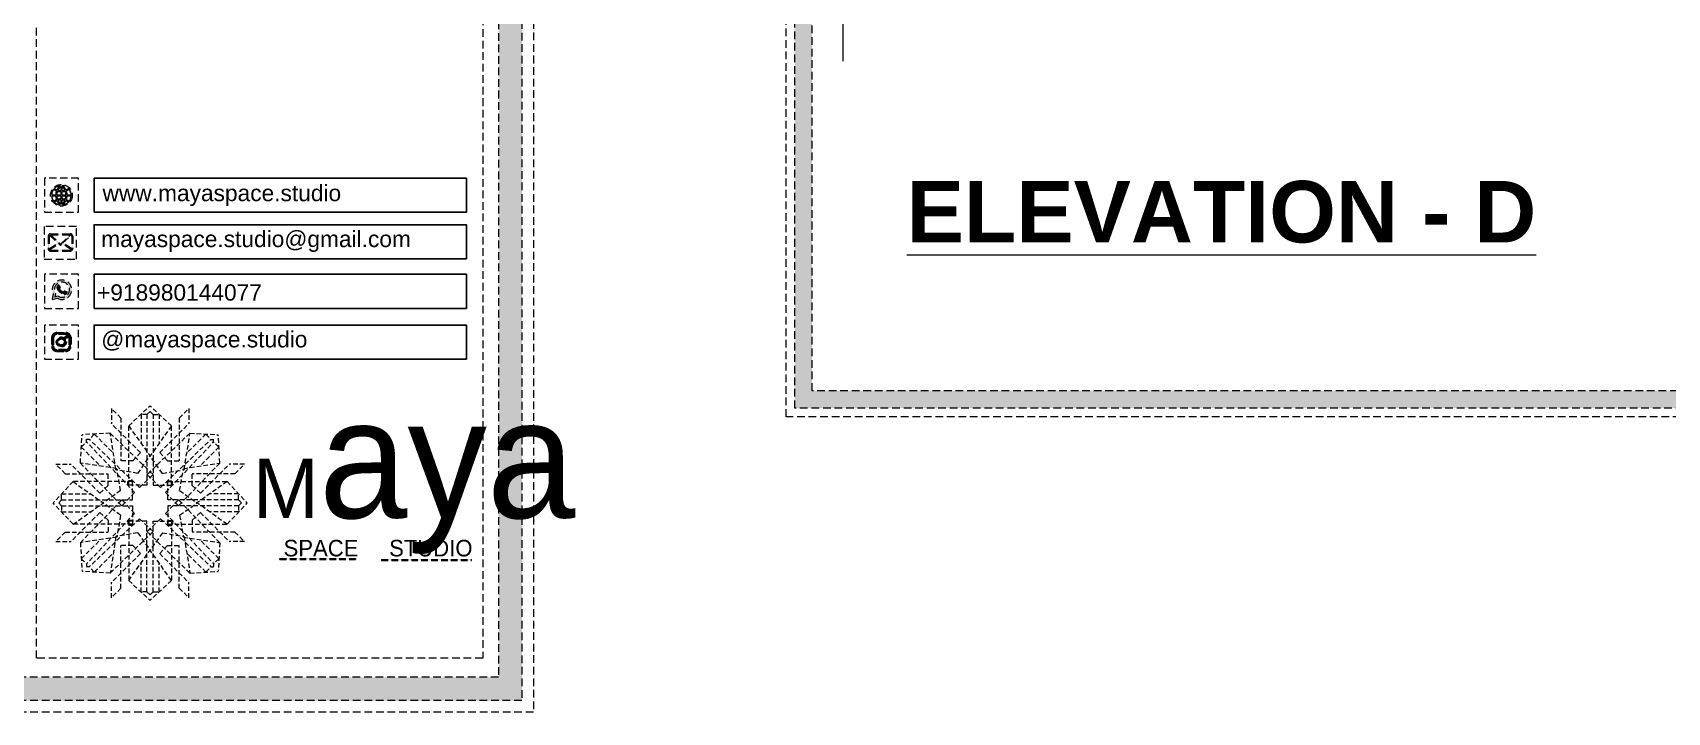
# Model space of a CAD drawing. Header units: millimetres. Extents: x 56222 to 3066687, y -650199 to -121287.
# Drawn here: x 141354.9 to 141567.7, y -185403.2 to -185314.8 of the extents above; entities that cross this region are included whole.
import ezdxf

# ---------------------------------------------------------------- set-up
doc = ezdxf.new("R2010")
doc.units = ezdxf.units.MM
doc.header["$MEASUREMENT"] = 0
doc.linetypes.add('DASHEDX2', pattern=[1.5, 1, -0.5])
for name, color, linetype, lineweight in [('DIM.', 250, 'Continuous', 13), ('Dimension', 10, 'DASHEDX2', 20), ('Text', 7, 'Continuous', 15)]:
    doc.layers.add(name, color=color, linetype=linetype, lineweight=lineweight)
doc.styles.get("Standard").update_dxf_attribs({"font": 'arial.ttf', "height": 6})

# ---------------------------------------------------------------- blocks, each defined once
blk = doc.blocks.new('FSFSF')
at = {"color": 42, "lineweight": 5, "true_color": 0xe0ac11}
for p, q in [((28600.02952215459, 143.5139148725285), (28600.02952215459, 140.1627915054827)), ((28602.14937278152, 141.4051683081257), (28600.02952215458, 143.5139148725237)), ((28602.14937278152, 141.4051683081257), (28602.14937278152, 131.9548183658916)), ((28603.8573819619, 139.6884756314575), (28608.58467309682, 144.0826294809294)), ((28607.90038549203, 142.2178300233099), (28606.57849619761, 142.2178300233099)), ((28606.57849619761, 142.2178300233112), (28606.57849619761, 135.8440958244304)), ((28607.90038549203, 142.2178300233056), (28608.57656374431, 142.8463572676453)), ((28607.90038549203, 142.2178300233099), (28607.90038549203, 126.5832694616292)), ((28613.31196423174, 139.6884756314505), (28608.58467309682, 144.0826294809224)), ((28609.26896070161, 142.2178300232985), (28608.59278244933, 142.8463572676383)), ((28609.26896070161, 142.2178300233029), (28609.26896070161, 126.5832694616222)), ((28609.26896070161, 142.2178300233029), (28610.59084999603, 142.2178300233029)), ((28610.59084999603, 142.2178300233041), (28610.59084999603, 135.8440958244234)), ((28615.01997341212, 141.4051683081186), (28617.13982403906, 143.5139148725166)), ((28615.01997341212, 141.4051683081186), (28615.01997341212, 131.9548183658846)), ((28617.13982403905, 143.5139148725215), (28617.13982403905, 140.1627915054756)), ((28593.18528875562, 131.4512709548762), (28593.53942279741, 137.7083440558963)), ((28599.79649589843, 138.0624780976842), (28593.53942279741, 137.7083440558973)), ((28596.24299432195, 137.8613591630871), (28595.12411765238, 136.6852294059708)), ((28596.24299432195, 137.8613591630871), (28600.47007367387, 133.6479551677364)), ((28601.02633591869, 130.0022997966441), (28599.79649589844, 138.0624780976862)), ((28599.79697319313, 138.0540449410801), (28608.57656374431, 129.5596347853315)), ((28606.46515515396, 133.7608692168469), (28600.02952215458, 140.1627915054788)), ((28603.8573819619, 126.5832694616292), (28603.8573819619, 139.6884756314575)), ((28603.8573819619, 139.6884756314575), (28608.57656374431, 133.0212336201026)), ((28613.31196423174, 139.6884756314505), (28608.59278244933, 133.0212336200956)), ((28617.37237300051, 138.0540449410731), (28608.59278244933, 129.5596347853245)), ((28610.70419103967, 133.7608692168399), (28617.13982403906, 140.1627915054717)), ((28613.31196423174, 126.5832694616222), (28613.31196423174, 139.6884756314505)), ((28616.14301027494, 130.0022997966371), (28617.3728502952, 138.0624780976791)), ((28620.92635187169, 137.8613591630801), (28616.69927251977, 133.6479551677294)), ((28617.37285029521, 138.0624780976772), (28623.62992339623, 137.7083440558903)), ((28620.92635187169, 137.8613591630801), (28622.04522854125, 136.6852294059638)), ((28624.00027614303, 131.4512709548835), (28623.64614210124, 137.7083440559036)), ((28593.38640769022, 135.0047725313525), (28594.56253744733, 136.1236492009193)), ((28593.38640769022, 135.0047725313525), (28597.59981168557, 130.777693179436)), ((28595.12411765238, 136.6852294059708), (28594.53344388519, 136.6852294059708)), ((28594.56253744733, 136.1236492009193), (28594.56253744733, 136.7143229681096)), ((28605.16739288197, 124.9761417178488), (28594.56253744733, 136.1236492009157)), ((28606.27162513545, 126.0803739713377), (28595.12411765239, 136.6852294059723)), ((28606.46515515396, 133.7608692168438), (28604.74702146255, 131.954818365889)), ((28610.70419103968, 133.7608692168368), (28612.42232473109, 131.954818365882)), ((28610.89772105818, 126.0803739713307), (28622.04522854125, 136.6852294059653)), ((28612.01817201668, 124.9761417178561), (28622.62302745131, 136.123649200923)), ((28623.79915720843, 135.0047725313598), (28619.58575321308, 130.7776931794433)), ((28622.04522854125, 136.6852294059638), (28622.63590230844, 136.6852294059638)), ((28622.62302745131, 136.1236492009266), (28622.62302745131, 136.7143229681169)), ((28623.79915720843, 135.0047725313598), (28622.62302745131, 136.1236492009266)), ((28587.73385198078, 131.2182446987172), (28591.08497534782, 131.2182446987172)), ((28589.84259854518, 129.0983940717815), (28587.73385198078, 131.2182446987208)), ((28597.48689763646, 124.7826116993383), (28591.08497534783, 131.2182446987208)), ((28601.24546705666, 130.2214309346091), (28593.18528875562, 131.4512709548617)), ((28593.19372191223, 131.4507936601731), (28601.68813206797, 122.6712031089919)), ((28602.065778448, 125.3886829972289), (28601.24546705666, 130.2214309346127)), ((28604.74702146255, 131.9548183658916), (28602.14937278152, 131.9548183658916)), ((28605.85908385607, 129.1819884053065), (28608.57656374431, 133.0212336201024)), ((28611.31026233756, 129.1819884052994), (28608.59278244933, 133.0212336200953)), ((28612.42232473109, 131.9548183658846), (28615.01997341212, 131.9548183658846)), ((28615.11978645065, 125.3886829972362), (28615.94009784198, 130.22143093462)), ((28623.99184298642, 131.4507936601804), (28615.49743283067, 122.6712031089992)), ((28615.94009784198, 130.2214309346164), (28624.00027614303, 131.451270954869)), ((28619.69866726219, 124.7826116993456), (28626.10058955082, 131.2182446987281)), ((28629.45171291787, 131.2182446987244), (28626.10058955082, 131.2182446987244)), ((28627.34296635347, 129.0983940717888), (28629.45171291786, 131.2182446987281)), ((28591.55929122185, 127.3903848914015), (28587.16513737238, 122.6630937564842)), ((28589.84259854518, 129.0983940717815), (28599.29294848741, 129.0983940717815)), ((28604.66449739168, 127.3903848914015), (28591.55929122185, 127.3903848914015)), ((28591.55929122185, 127.3903848914015), (28598.2265332332, 122.6712031089919)), ((28597.48689763646, 124.7826116993419), (28599.29294848742, 126.5007453907529)), ((28599.29294848741, 126.5007453907565), (28599.29294848741, 129.0983940717815)), ((28605.85908385607, 129.1819884053061), (28601.02633591869, 130.0022997966444)), ((28603.67734725012, 126.5424332089096), (28603.67734725012, 127.3903848914015)), ((28604.66449739168, 126.5430463444827), (28603.67734725012, 126.5424332089096)), ((28604.70533364439, 127.5704196031902), (28603.8573819619, 127.5704196031902)), ((28607.90038549203, 126.5832694616292), (28603.8573819619, 126.5832694616292)), ((28604.66449739168, 123.3473813612763), (28604.66449739168, 127.3903848914015)), ((28604.70472050882, 126.5832694616292), (28604.70533364439, 127.5704196031902)), ((28606.27162513545, 126.0803739713377), (28608.57656374431, 128.2731099501872)), ((28607.90038549203, 128.9163723677579), (28608.57656374431, 129.5596347853315)), ((28607.90038549203, 128.916372367763), (28608.57656374431, 128.2731099501872)), ((28609.26896070161, 128.9163723677509), (28608.59278244933, 129.5596347853245)), ((28609.26896070161, 128.916372367756), (28608.59278244933, 128.2731099501802)), ((28610.89772105818, 126.0803739713307), (28608.59278244933, 128.2731099501802)), ((28609.26896070161, 126.5832694616222), (28613.31196423174, 126.5832694616222)), ((28611.31026233756, 129.1819884052991), (28616.14301027495, 130.0022997966374)), ((28612.46462568482, 126.5832694616222), (28612.46401254924, 127.5704196031832)), ((28612.46401254924, 127.5704196031832), (28613.31196423174, 127.5704196031832)), ((28612.52106750697, 123.3473813612836), (28612.52106750697, 127.3903848914088)), ((28612.52106750697, 127.3903848914088), (28625.6262736768, 127.3903848914088)), ((28612.52106750697, 126.54304634449), (28613.50821764853, 126.5424332089169)), ((28613.50821764853, 126.5424332089169), (28613.50821764853, 127.3903848914088)), ((28627.34296635347, 129.0983940717888), (28617.89261641123, 129.0983940717888)), ((28617.89261641123, 126.5007453907638), (28617.89261641123, 129.0983940717888)), ((28619.69866726219, 124.7826116993492), (28617.89261641123, 126.5007453907601)), ((28625.6262736768, 127.3903848914088), (28618.95903166544, 122.6712031089992)), ((28625.6262736768, 127.3903848914088), (28630.02042752627, 122.6630937564914)), ((28589.02993683, 123.3473813612763), (28588.40140958566, 122.6712031089919)), ((28589.02993683, 123.3473813612763), (28589.02993683, 124.6692706556969)), ((28589.02993682999, 124.6692706556969), (28595.40367102887, 124.6692706556969)), ((28589.02993683, 123.3473813612763), (28604.66449739168, 123.3473813612763)), ((28602.065778448, 125.3886829972289), (28598.2265332332, 122.6712031089919)), ((28602.33139448555, 123.3473813612727), (28601.68813206797, 122.6712031089919)), ((28602.33139448554, 123.3473813612727), (28602.97465690312, 122.6712031089919)), ((28605.16739288197, 124.9761417178488), (28602.97465690312, 122.6712031089919)), ((28612.01817201668, 124.9761417178561), (28614.21090799553, 122.6712031089992)), ((28628.15562806865, 123.3473813612836), (28612.52106750697, 123.3473813612836)), ((28614.85417041311, 123.34738136128), (28614.21090799553, 122.6712031089992)), ((28614.8541704131, 123.34738136128), (28615.49743283067, 122.6712031089992)), ((28615.11978645065, 125.3886829972362), (28618.95903166544, 122.6712031089992)), ((28628.15562806865, 124.6692706557042), (28621.78189386977, 124.6692706557042)), ((28628.15562806865, 123.3473813612836), (28628.15562806865, 124.6692706557042)), ((28628.15562806865, 123.3473813612836), (28628.78415531299, 122.6712031089992)), ((28591.55929122185, 117.9358026215632), (28587.16513737238, 122.6630937564805)), ((28589.02993683, 121.9788061516883), (28588.40140958566, 122.6549844039728)), ((28589.02993682999, 121.9788061516883), (28604.66449739167, 121.9788061516883)), ((28589.02993682999, 121.9788061516883), (28589.02993682999, 120.6569168572678)), ((28589.02993682999, 120.6569168572678), (28595.40367102887, 120.6569168572678)), ((28597.48689763646, 120.5435758136264), (28591.08497534783, 114.1079428142439)), ((28591.55929122185, 117.9358026215632), (28598.2265332332, 122.6549844039728)), ((28593.19372191222, 113.8753938527916), (28601.68813206797, 122.6549844039728)), ((28605.16739288197, 120.3500457951159), (28594.56253744733, 109.202538312049)), ((28597.48689763646, 120.5435758136227), (28599.29294848741, 118.8254421222118)), ((28602.065778448, 119.9375045157358), (28598.2265332332, 122.6549844039728)), ((28602.065778448, 119.9375045157358), (28601.24546705666, 115.104756578352)), ((28602.33139448555, 121.978806151692), (28601.68813206797, 122.6549844039728)), ((28602.33139448554, 121.978806151692), (28602.97465690312, 122.6549844039728)), ((28605.16739288197, 120.3500457951159), (28602.97465690312, 122.6549844039728)), ((28604.66449739167, 121.9788061516883), (28604.66449739167, 117.9358026215632)), ((28612.01817201667, 120.3500457951159), (28614.21090799552, 122.6549844039728)), ((28612.01817201667, 120.3500457951159), (28622.62302745131, 109.202538312049)), ((28612.52106750696, 121.9788061516883), (28612.52106750696, 117.9358026215632)), ((28628.15562806865, 121.9788061516883), (28612.52106750696, 121.9788061516883)), ((28614.8541704131, 121.978806151692), (28614.21090799552, 122.6549844039728)), ((28614.85417041309, 121.978806151692), (28615.49743283067, 122.6549844039728)), ((28615.11978645064, 119.9375045157358), (28618.95903166544, 122.6549844039728)), ((28615.11978645064, 119.9375045157358), (28615.94009784198, 115.104756578352)), ((28623.99184298642, 113.8753938527916), (28615.49743283067, 122.6549844039728)), ((28619.69866726218, 120.5435758136227), (28617.89261641122, 118.8254421222118)), ((28625.62627367679, 117.9358026215632), (28618.95903166544, 122.6549844039728)), ((28619.69866726218, 120.5435758136264), (28626.10058955082, 114.1079428142439)), ((28628.15562806865, 120.6569168572678), (28621.78189386977, 120.6569168572678)), ((28625.62627367679, 117.9358026215632), (28630.02042752627, 122.6630937564805)), ((28628.15562806864, 121.9788061516883), (28628.78415531298, 122.6549844039728)), ((28628.15562806865, 121.9788061516883), (28628.15562806865, 120.6569168572678)), ((28589.84259854518, 116.2277934411832), (28587.73385198078, 114.1079428142439)), ((28589.84259854518, 116.2277934411832), (28599.29294848741, 116.2277934411832)), ((28604.66449739167, 117.9358026215632), (28591.55929122185, 117.9358026215632)), ((28606.27162513545, 119.148331313441), (28595.12411765239, 108.5434758788064)), ((28599.29294848741, 118.8254421222082), (28599.29294848741, 116.2277934411832)), ((28599.79697319313, 107.1746603436987), (28608.57656374431, 115.6690704994472)), ((28605.85908385607, 116.0467168794726), (28601.02633591869, 115.2264054881344)), ((28604.66449739167, 118.783141168482), (28603.67734725012, 118.783754304055)), ((28603.67734725012, 118.783754304055), (28603.67734725012, 117.9358026215632)), ((28607.90038549203, 118.6454358231495), (28603.8573819619, 118.6454358231495)), ((28603.8573819619, 118.6454358231495), (28603.8573819619, 105.5402296533212)), ((28604.70533364439, 117.6582856815885), (28603.8573819619, 117.6582856815885)), ((28604.70472050882, 118.6454358231495), (28604.70533364439, 117.6582856815885)), ((28605.85908385607, 116.0467168794723), (28608.57656374431, 112.2074716646764)), ((28606.27162513545, 119.148331313441), (28608.57656374431, 116.9555953345915)), ((28607.90038549203, 103.0108752614688), (28607.90038549203, 118.6454358231495)), ((28607.90038549203, 116.3123329170157), (28608.57656374431, 116.9555953345915)), ((28607.90038549203, 116.3123329170208), (28608.57656374431, 115.6690704994472)), ((28610.89772105818, 119.148331313441), (28608.59278244933, 116.9555953345915)), ((28609.26896070161, 116.3123329170157), (28608.59278244933, 116.9555953345915)), ((28609.26896070161, 116.3123329170208), (28608.59278244933, 115.6690704994472)), ((28611.31026233756, 116.0467168794723), (28608.59278244933, 112.2074716646764)), ((28617.37237300051, 107.1746603436987), (28608.59278244933, 115.6690704994472)), ((28609.26896070161, 118.6454358231495), (28613.31196423174, 118.6454358231495)), ((28609.26896070161, 103.0108752614688), (28609.26896070161, 118.6454358231495)), ((28610.89772105818, 119.148331313441), (28622.04522854125, 108.5434758788064)), ((28611.31026233756, 116.0467168794726), (28616.14301027495, 115.2264054881344)), ((28612.46462568482, 118.6454358231495), (28612.46401254924, 117.6582856815885)), ((28612.46401254924, 117.6582856815885), (28613.31196423174, 117.6582856815885)), ((28612.52106750696, 118.783141168482), (28613.50821764853, 118.783754304055)), ((28612.52106750696, 117.9358026215632), (28625.62627367679, 117.9358026215632)), ((28613.31196423174, 118.6454358231495), (28613.31196423174, 105.5402296533212)), ((28613.50821764853, 118.783754304055), (28613.50821764853, 117.9358026215632)), ((28617.89261641123, 118.8254421222082), (28617.89261641123, 116.2277934411832)), ((28627.34296635346, 116.2277934411832), (28617.89261641123, 116.2277934411832)), ((28627.34296635346, 116.2277934411832), (28629.45171291786, 114.1079428142439)), ((28587.73385198077, 114.1079428142475), (28591.08497534782, 114.1079428142475)), ((28601.24546705666, 115.1047565783556), (28593.18528875562, 113.874916558103)), ((28593.18528875562, 113.8749165580884), (28593.53942279741, 107.6178434570684)), ((28593.38640769022, 110.3214149816122), (28597.59981168557, 114.5484943335287)), ((28601.02633591869, 115.2264054881346), (28599.79649589844, 107.1662271870926)), ((28602.14937278152, 103.8235369766531), (28602.14937278152, 113.2738869188871)), ((28604.74702146255, 113.2738869188871), (28602.14937278152, 113.2738869188871)), ((28603.8573819619, 105.5402296533212), (28608.57656374431, 112.2074716646761)), ((28606.46515515396, 111.4678360679349), (28604.74702146255, 113.2738869188898)), ((28613.31196423174, 105.5402296533212), (28608.59278244933, 112.2074716646761)), ((28610.70419103968, 111.4678360679349), (28612.42232473109, 113.2738869188898)), ((28612.42232473109, 113.2738869188871), (28615.01997341212, 113.2738869188871)), ((28615.01997341212, 103.8235369766531), (28615.01997341212, 113.2738869188871)), ((28615.94009784198, 115.1047565783556), (28624.00027614302, 113.874916558103)), ((28616.14301027494, 115.2264054881346), (28617.3728502952, 107.1662271870926)), ((28623.79915720842, 110.3214149816122), (28619.58575321307, 114.5484943335287)), ((28624.00027614302, 113.8749165580884), (28623.64614210124, 107.6178434570684)), ((28629.45171291786, 114.1079428142475), (28626.10058955082, 114.1079428142475)), ((28593.38640769022, 110.3214149816122), (28594.56253744733, 109.2025383120454)), ((28595.12411765238, 108.5434758788079), (28594.53344388519, 108.5434758788079)), ((28594.56253744733, 109.2025383120454), (28594.56253744733, 108.6118645448551)), ((28596.24299432195, 107.3673461216916), (28595.12411765238, 108.5434758788079)), ((28596.24299432195, 107.3673461216916), (28600.47007367387, 111.5807501170424)), ((28606.46515515396, 111.4678360679318), (28600.02952215458, 105.0659137793)), ((28606.57849619761, 103.0108752614676), (28606.57849619761, 109.3846094603483)), ((28610.59084999603, 103.0108752614676), (28610.59084999603, 109.3846094603483)), ((28610.70419103967, 111.4678360679318), (28617.13982403906, 105.0659137793)), ((28620.92635187169, 107.3673461216916), (28616.69927251977, 111.5807501170424)), ((28620.92635187169, 107.3673461216916), (28622.04522854125, 108.5434758788079)), ((28622.04522854125, 108.5434758788079), (28622.63590230844, 108.5434758788079)), ((28623.79915720842, 110.3214149816122), (28622.62302745131, 109.2025383120454)), ((28622.62302745131, 109.2025383120454), (28622.62302745131, 108.6118645448551)), ((28599.79649589843, 107.1662271870945), (28593.53942279741, 107.5203612288814)), ((28600.02952215459, 101.7147904122502), (28600.02952215459, 105.0659137792961)), ((28603.8573819619, 105.5402296533212), (28608.58467309682, 101.1460758038494)), ((28613.31196423174, 105.5402296533212), (28608.58467309682, 101.1460758038494)), ((28617.13982403905, 101.7147904122502), (28617.13982403905, 105.0659137792961)), ((28617.37285029521, 107.1662271870945), (28623.62992339623, 107.5203612288814)), ((28602.14937278152, 103.8235369766531), (28600.02952215458, 101.7147904122551)), ((28607.90038549203, 103.0108752614688), (28606.57849619761, 103.0108752614688)), ((28607.90038549203, 103.0108752614732), (28608.57656374431, 102.3823480171334)), ((28609.26896070161, 103.0108752614732), (28608.59278244933, 102.3823480171334)), ((28609.26896070161, 103.0108752614688), (28610.59084999603, 103.0108752614688)), ((28615.01997341212, 103.8235369766531), (28617.13982403906, 101.7147904122551))]:
    blk.add_line(p, q, dxfattribs=at)
blk = doc.blocks.new('hgwg')
at = {"layer": 'Dimension', "true_color": 0xd39e00}
h = blk.add_hatch(color=42, dxfattribs=at)
h.dxf.hatch_style = 1
h.paths.add_polyline_path([(27505.71340162798, 45.05203686693212), (27494.27108242475, 45.05203686693212), (27494.27108242475, 44.90203686693212), (27505.71340162798, 44.90203686693212)])
h = blk.add_hatch(color=42, dxfattribs=at)
h.dxf.hatch_style = 1
h.paths.add_polyline_path([(27523.30327300013, 44.90203686693212), (27509.6816220806, 44.90203686693212), (27509.6816220806, 44.75203686693212), (27523.30327300013, 44.75203686693212)])
at = {"layer": 'Dimension', "color": 42, "true_color": 0xd39e00}
for p, q in [((27494.27108242475, 45.05203686693212), (27505.71340162798, 45.05203686693212)), ((27494.27108242475, 44.90203686693212), (27494.27108242475, 45.05203686693212)), ((27494.27108242475, 44.90203686693212), (27505.71340162798, 44.90203686693212)), ((27505.71340162798, 45.05203686693212), (27505.71340162798, 44.90203686693212)), ((27509.6816220806, 44.90203686693212), (27523.30327300013, 44.90203686693212)), ((27509.6816220806, 44.90203686693212), (27509.6816220806, 44.75203686693212)), ((27509.6816220806, 44.75203686693212), (27523.30327300013, 44.75203686693212)), ((27523.30327300013, 44.75203686693212), (27523.30327300013, 44.90203686693212))]:
    blk.add_line(p, q, dxfattribs=at)
at = {"layer": 'Dimension', "color": 42, "true_color": 0xd39e00, "attachment_point": 1}
for s, width, insert, char_height in [('{\\fCinzel|b0|i0|c0|p2;\\H1.5x;M\\fAmsterdam One|b0|i0|c0|p2;\\H2x;aya}', 85.32770400233176, (27490.16720882829, 69.1670580071177), 6), ('{\\fCinzel|b0|i0|c0|p0;SPACE     STUDIO}', 66.12897169631242, (27494.8322192234, 47.86289312563859), 2.5)]:
    blk.add_mtext_dynamic_manual_height_columns(s, width=width, gutter_width=30, heights=[0], dxfattribs=dict(at, insert=insert, char_height=char_height))
blk = doc.blocks.new('QEGW4TG')
at = {"layer": 'Dimension', "true_color": 0x000000}
h = blk.add_hatch(color=18, dxfattribs=at)
h.dxf.hatch_style = 1
h.paths.add_polyline_path([(2.69088877770705, 1.92587512415134, 0.1705132533677809), (2.945253356194499, 1.971108140553456, 0.1903366609236977), (3.112594508728961, 2.180175743679358, 0.3162306266121118), (3.073767296647737, 2.275596138167021), (2.789984836732684, 2.366833549170965, 0.2737208883028206), (2.687663811828624, 2.340313884368473, 0.04074929161680264), (2.628080915907737, 2.265958741588464, -0.4412823113683144), (2.532697100181941, 2.24591003816886, -0.1182797973807854), (2.064446685660975, 2.638307475266393, -0.4412823115886928), (2.069093945741176, 2.735664682453956, 0.0407492915841285), (2.133043749293872, 2.806299173711523, 0.2900830682164263), (2.140126129328373, 2.917140342695693), (2.007833641781254, 3.177226008350592, 0.3162306265019353), (1.907458275577838, 3.20040768075923, 0.1903366612595143), (1.727617539012805, 3.001989854656149, 0.1705132530592537), (1.723351830981196, 2.743669959818327, 0.2527841192987504)], flags=0)
h.paths.add_polyline_path([(1.187091838183055, 1.98177108190226), (1.033431034835843, 1.296664261299405, 0.5509124427602007), (1.108033365454781, 1.228472477282909), (1.753631702631828, 1.3859606636898, 6.344125232327936)])
h.paths.add_polyline_path([(1.810474836187209, 1.698279910686368), (1.403136541219283, 1.598913221470411), (1.499210153190082, 2.0272637533444, -9.07133912899332)], flags=16)
h.paths.add_polyline_path([(3.107131665667435, 2.163826466897883, -0.1781104600367708), (2.945253356217101, 1.971108140565923, -0.1705132533848771), (2.690888777707046, 1.925875124151341, -0.2527841192987487), (1.723351830981198, 2.743669959818323, -0.1705132530592605), (1.727617539012807, 3.001989854656155, -0.1781104603428363), (1.892183965378278, 3.192417877521238, -0.3700893306669938), (2.007833641781254, 3.177226008350592), (2.140126129328373, 2.917140342695693, -0.3071850866740538), (2.129048925607798, 2.801150635431628, -0.0410867202805622), (2.063735285172322, 2.730699185723801, 0.321676359158344), (2.052573019720961, 2.654587547766838, 0.1265238261119609), (2.55282324622454, 2.23610159399366, 0.3122156164865639), (2.624029388524266, 2.259879553704388, -0.04108672024787878), (2.68321498693278, 2.335552159839379, -0.2906730096645621), (2.789984836732686, 2.366833549170964), (3.073767296647737, 2.275596138167021, -0.3700893305717193)], flags=0)
h = blk.add_hatch(color=18, dxfattribs=at)
h.dxf.hatch_style = 1
h.paths.add_polyline_path([(2.789984836732684, 2.366833549170965, 0.2737208883027897), (2.687663811828632, 2.340313884368481, 0.04074929161680683), (2.628080915907738, 2.265958741588466, -0.4412823113683231), (2.532697100181941, 2.24591003816886, -0.1182797973807856), (2.064446685660975, 2.638307475266393, -0.4412823115886387), (2.069093945741169, 2.735664682453949, 0.04074929158412958), (2.133043749293867, 2.806299173711516, 0.2900830682164422), (2.140126129328374, 2.917140342695692), (2.007833641781254, 3.177226008350592, 0.31623062650189), (1.907458275577852, 3.200407680759237, 0.1903366612595442), (1.727617539012796, 3.001989854656125, 0.1705132530592358), (1.723351830981196, 2.743669959818328, 0.2527841192987502), (2.690888777707049, 1.92587512415134, 0.1705132533677818), (2.945253356194499, 1.971108140553456, 0.1903366609236972), (3.11259450872896, 2.180175743679357, 0.316230626612114), (3.073767296647737, 2.275596138167021)])
for p, q in [((2.007833641782781, 3.177226008347589), (2.140126129339478, 2.917140342673861)), ((3.07376729664611, 2.275596138167543), (2.795973786971444, 2.364908073175798)), ((1.187091838182823, 1.981771081901229), (1.033431034829846, 1.296664261272667)), ((1.104864288547105, 1.22769940810656), (1.753631702631537, 1.38596066368973)), ((1.499210153189779, 2.02726375334305), (1.403136541219283, 1.598913221470411)), ((1.403136541219283, 1.598913221470411), (1.810474836187495, 1.698279910686438))]:
    blk.add_line(p, q)
blk.add_lwpolyline([(0, 0), (4.677875833520375, 0), (4.677875833520375, 4.677875833487633), (0, 4.677875833487633)], close=True)
for centre, radius, start, end in [((2.391856922618899, 2.560090461466984), 1.336380265289725, 241.4726925157612, 205.6422480518206), ((2.391856922618899, 2.560090461466984), 1.039578066265566, 235.9961833528427, 210.8332541496584), ((2.093211678275111, 2.866757529460642), 0.3898036126573604, 159.7006965781634, 198.4071931529369), ((2.96422670641914, 3.230508715242536), 1.33296002576076, 201.4218194877544, 258.1669382717271), ((2.068710664792889, 2.873542338844459), 0.3644767273401995, 118.9685287465575, 159.3648257195266), ((1.94115209195661, 3.117399309044913), 0.08958606497010892, 41.8984607349679, 123.1343628598353), ((2.111185664180084, 2.684865951528081), 0.06597138640971531, 135.993167916936, 224.889150196011), ((1.668440453213407, 3.162667354486985), 0.5855377895559305, 312.4616868225817, 321.8727761964677), ((3.116352617467783, 3.417971815580813), 1.3093443293986, 216.5455493843477, 243.5279193807737), ((2.049097856513981, 2.86730989022908), 0.1037748545872203, 320.3923518033985, 28.69705978797532), ((2.571242585552682, 2.299449457126798), 0.06597138640971531, 234.2481540868074, 323.1441363625612), ((3.113289334112778, 1.938197709888527), 0.5855377895559305, 137.2645280778166, 146.6756174521283), ((2.761231025502639, 2.267121770607218), 0.1037748545872203, 70.44024447729866, 138.7449524685831), ((3.025288852411904, 2.200260200651769), 0.08958606497010892, 336.0029414192384, 57.23884355508559), ((1.092285202801577, 1.28614751820453), 0.05978641126763205, 164.848313743537, 282.1458186134437), ((2.753680358302518, 2.310588100078917), 0.3898036126573604, 260.7301111127597, 299.4366076966294), ((2.764269856204919, 2.287475423160004), 0.3644767273401995, 299.7724785632745, 340.1687755327218)]:
    blk.add_arc(centre, radius, start, end)
blk = doc.blocks.new('ASGERG')
at = {"layer": 'Dimension', "true_color": 0x000000}
h = blk.add_hatch(color=18, dxfattribs=at)
h.dxf.hatch_style = 1
h.paths.add_polyline_path([(0.9878009781132278, 1.703186002650503, 0.3538715441455649), (1.693565527702308, 1.025485415719686), (2.958426043524663, 1.025485415719686, 0.3538715441560817), (3.664190593117382, 1.703186002679353), (3.664190593117382, 2.988961614004873, 0.3538715441560807), (2.958426043524663, 3.666662200964538), (1.693565527702309, 3.666662200964538, 0.3538715441455654), (0.9878009781132278, 2.988961614033721)])
h.paths.add_polyline_path([(1.269614298369561, 2.969406444390669, -0.3538715441427052), (1.715004474138197, 3.397086162369874), (2.936987097088775, 3.397086162369874, -0.3538715441427047), (3.382377272857411, 2.96940644439067), (3.382377272857411, 1.722741172293554, -0.3538715441427047), (2.936987097088775, 1.29506145431435), (1.715004474138194, 1.29506145431435, -0.3538715441427023), (1.269614298369561, 1.722741172293553)], flags=16)
h.paths.add_polyline_path([(3.023270429735569, 2.349113106956224, -1), (1.6354381059813, 2.349113106956224, -1)], flags=0)
h.paths.add_polyline_path([(2.743205021494745, 2.349113106956224, -1), (1.915503514222124, 2.349113106956224, -1)], flags=0)
h.paths.add_polyline_path([(2.855701533165678, 3.021710217520308, -1), (3.191863788461511, 3.021710217520308, -1)], flags=0)
h.paths.add_polyline_path([(1.6354381059813, 2.349113106956224, 1), (3.023270429735569, 2.349113106956224, 1)], flags=0)
h = blk.add_hatch(color=18, dxfattribs=at)
h.dxf.hatch_style = 1
h.paths.add_polyline_path([(1.6354381059813, 2.349113106956224, 1), (3.023270429735569, 2.349113106956224, 1)])
h.paths.add_polyline_path([(2.743205021494745, 2.349113106956224, -1), (1.915503514222124, 2.349113106956224, -1)], flags=16)
h = blk.add_hatch(color=18, dxfattribs=at)
h.dxf.hatch_style = 1
h.paths.add_polyline_path([(3.191863788461511, 3.021710217520308, 1), (2.855701533165678, 3.021710217520308, 1)])
for p, q in [((0.9878009781132278, 2.988961614029904), (0.9878009781132278, 1.70318600265432)), ((1.269614298369561, 2.969406444382912), (1.269614298369561, 1.722741172301312)), ((1.693565527704777, 3.666662200964538), (2.958426043522195, 3.666662200964538)), ((2.936987097087695, 3.397086162369874), (1.715004474142916, 3.397086162369874)), ((3.382377272857411, 2.969406444382798), (3.382377272857411, 1.722741172301198)), ((3.664190593117382, 2.988961614029904), (3.664190593117382, 1.703186002654206)), ((1.693565527704777, 1.025485415719686), (2.958426043522195, 1.025485415719686)), ((2.936987097087695, 1.29506145431435), (1.715004474142916, 1.29506145431435))]:
    blk.add_line(p, q)
blk.add_lwpolyline([(0, 0), (4.677875833520375, 0), (4.677875833520375, 4.677875833487633), (0, 4.677875833487633)], close=True)
for centre, radius in [((2.329354267858434, 2.349113106956224), 0.6939161618771346), ((2.329354267858434, 2.349113106956224), 0.4138507536363104), ((3.023782660813595, 3.021710217520308), 0.1680811276479166)]:
    blk.add_circle(centre, radius)
for centre, radius, start, end in [((1.759504357250989, 2.891647185547413), 0.7778150187314825, 94.86305418922075, 172.8127439550857), ((1.756616803490033, 2.907993767262838), 0.490859406455273, 94.86305418922075, 172.8127439550857), ((2.895374767736939, 2.907993767262838), 0.490859406455273, 7.187256045043576, 85.13694581077927), ((2.892487213975983, 2.891647185547413), 0.7778150187314825, 7.187256045043576, 85.13694581077927), ((1.759504357250989, 1.800500431136811), 0.7778150187314825, 187.1872560450436, 265.1369458107793), ((1.756616803490033, 1.784153849421386), 0.490859406455273, 187.1872560450436, 265.1369458107793), ((2.895374767736939, 1.784153849421386), 0.490859406455273, 274.8630541892207, 352.8127439549564), ((2.892487213975983, 1.800500431136811), 0.7778150187314825, 274.8630541892207, 352.8127439549564)]:
    blk.add_arc(centre, radius, start, end)
blk = doc.blocks.new('DTGWEGEARG')
at = {"layer": 'Dimension', "true_color": 0x000000}
h = blk.add_hatch(color=18, dxfattribs=at)
h.dxf.hatch_style = 1
h.paths.add_polyline_path([(3.827875833522876, 2.338937916762688, 1), (0.849999999997499, 2.338937916762688, 1)])
h.paths.add_polyline_path([(2.510341691500397, 1.011016423996789, 0.1057952507638089), (2.95643628191097, 1.582164618114258, -0.05520542910569182), (3.300583699834641, 1.407276962960325, -0.1698216228186308)], flags=16)
h.paths.add_polyline_path([(2.410067026245088, 1.122706403851673), (2.410067026245088, 1.693045342340603, -0.05827942784441912), (2.812445341716919, 1.629346779479062, -0.1033532736862151)], flags=16)
h.paths.add_polyline_path([(2.260067026236072, 1.129185144458923, -0.1017409038173711), (1.865430491803456, 1.629346779479062, -0.05717097550308231), (2.260067026239994, 1.692713910527245)], flags=16)
h.paths.add_polyline_path([(2.167534142020301, 1.011016423996747, -0.1698216228186932), (1.377292133685734, 1.407276962960325, -0.05520542910569187), (1.721439551609405, 1.582164618114259, 0.1057952507638437)], flags=16)
h.paths.add_polyline_path([(3.016142448257193, 1.719950953253087, 0.08133556479218873), (3.129099600233632, 2.268128927234784), (3.67600217548033, 2.268128927234784, -0.1520689214655179), (3.399506162930495, 1.521655994681915, 0.05686981644290324)], flags=16)
h.paths.add_polyline_path([(2.873828236651899, 1.767790462044811, 0.06194478914005309), (2.410067026245088, 1.843159155080477), (2.410067026245088, 2.268128927234784), (2.978962121406577, 2.268128927234784, -0.08134370791576499)], flags=16)
h.paths.add_polyline_path([(2.260067026240367, 1.842853883239862, 0.06092337719213649), (1.804047596868632, 1.767790462044857, -0.08134370791576293), (1.698913712113797, 2.268128927234784), (2.260067026243632, 2.268128927234784)], flags=16)
h.paths.add_polyline_path([(1.661733385262794, 1.71995095325294, 0.05686981644284866), (1.278369670589879, 1.521655994681915, -0.1520689214655069), (1.001873658040048, 2.268128927234727), (1.548776233286744, 2.268128927234784, 0.08133556479219843)], flags=16)
h.paths.add_polyline_path([(2.410067026245088, 2.418128927234761), (2.410067026245088, 2.8347166784449, 0.06194478913996639), (2.873828236651268, 2.910085371480381, -0.0800087441031702), (2.978564221175644, 2.418128927234761)], flags=16)
h.paths.add_polyline_path([(3.128736234070105, 2.418128927235586, 0.08011645333878988), (3.016142448256736, 2.957924880272117, 0.05686981644296764), (3.399506162930496, 3.156219838843462, 0.02825806179432278), (3.300583699834641, 3.270598870565053, -0.05520542910577758), (2.956436281910409, 3.095711215410909, 0.1057952507639886), (2.51034169149847, 3.666859409528837, -0.3602902893853039), (3.675531919741355, 2.418128927234761)], flags=16)
h.paths.add_polyline_path([(2.260067026243585, 2.418128927234761), (1.699311612344728, 2.418128927234704, -0.08000874410317925), (1.804047596869107, 2.910085371480381, 0.0609233771925021), (2.260067026243632, 2.83502195028538)], flags=16)
h.paths.add_polyline_path([(1.549139599450427, 2.418128927234704), (1.002343913779017, 2.418128927234704, -0.1504655396626469), (1.278369670589879, 3.156219838843463, 0.05686981644296746), (1.661733385263637, 2.957924880272116, 0.08011645333891196)], flags=16)
h.paths.add_polyline_path([(2.410067026245088, 2.984830491184774), (2.410067026245088, 3.555169429672339, -0.1033532736860013), (2.812445341716318, 3.048529054046146, -0.05827942784432971)], flags=16)
h.paths.add_polyline_path([(2.260067026247996, 2.985161922997771, -0.05717097550413885), (1.865430491804057, 3.048529054046147, -0.101740903818736), (2.260067026243632, 3.548690689071458)], flags=16)
h.paths.add_polyline_path([(1.721439551608698, 3.095711215411385, -0.05520542910558381), (1.377292133685735, 3.270598870565053, -0.1698216228190039), (2.167534142021905, 3.666859409528837, 0.105795250764049)], flags=16)
blk.add_lwpolyline([(3.637978807091713e-12, 0), (4.677875833524013, 0), (4.677875833524013, 4.677875833487633), (3.637978807091713e-12, 4.677875833487633)], close=True)
at = {"layer": 'Dimension', "color": 18, "true_color": 0x000000}
for p, q in [((1.001873658038676, 2.268128927234727), (1.548776233285025, 2.268128927234784)), ((1.002343913780351, 2.418128927234704), (1.549139599450427, 2.418128927234704)), ((1.698913712112699, 2.268128927234784), (2.260067026239994, 2.268128927234784)), ((1.6993116123449, 2.418128927234704), (2.260067026239994, 2.418128927234761)), ((2.260067026243632, 3.548690689070099), (2.260067026243632, 2.985161922998032)), ((2.260067026243632, 2.835021950285466), (2.260067026243632, 2.418128927234648)), ((2.260067026243632, 2.268128927234784), (2.260067026239994, 1.842853883239911)), ((2.410067026245088, 3.555169429672674), (2.410067026245088, 2.984830491184709)), ((2.410067026245088, 2.834716678444863), (2.410067026245088, 2.418128927234648)), ((2.41006702624145, 2.418128927234761), (2.978564221175475, 2.418128927234761)), ((2.41006702624145, 2.268128927234784), (2.978962121407676, 2.268128927234784)), ((2.410067026245088, 2.268128927234784), (2.410067026245088, 1.8431591550804)), ((3.128736234069947, 2.418128927234761), (3.675531919740024, 2.418128927234761)), ((3.129099600235349, 2.268128927234784), (3.676002175481699, 2.268128927234784)), ((2.260067026239994, 1.692713910527232), (2.260067026236356, 1.129185144458859)), ((2.410067026245088, 1.693045342340554), (2.410067026245088, 1.1227064038506))]:
    blk.add_line(p, q, dxfattribs=at)
blk.add_circle((2.338937916760187, 2.338937916762688), 1.488937916762688, dxfattribs=at)
for centre, radius, start, end in [((2.338937916760187, 2.338937916762688), 1.338937916762688, 183.0314697118864, 217.6181188090123), ((2.338937916760187, 2.338937916762688), 1.338937916762688, 142.3818811909877, 176.6092825432614), ((2.338937916760187, 4.736890727369712), 1.903503470608637, 236.1399364125267, 249.1595144835151), ((2.338937916760187, 2.338937916762688), 1.338937916762688, 97.35488612764266, 135.9073334597986), ((2.338937916760187, 4.736890727369712), 1.753503470608637, 236.7417280667744, 249.3810508283475), ((3.279035271069006, 2.338937916762006), 1.731707322507203, 182.3434604650025, 200.9432554321933), ((3.279035271069006, 2.338937916762006), 1.731707322507203, 159.0567445677732, 177.3789487768422), ((3.279035271069006, 2.338937916762006), 1.581707322507203, 182.5658429709692, 201.1674919382606), ((3.279035271069006, 2.338937916762006), 1.581707322507203, 158.8325080616307, 177.130184356684), ((3.279035271069006, 2.338937916762006), 1.731707322507203, 129.9301144893371, 154.086741928019), ((2.338937916760187, 4.736890727369712), 1.903503470608637, 253.6799197970913, 267.6252929033811), ((3.279035271069006, 2.338937916762006), 1.581707322507203, 130.1072546006023, 153.3445940917093), ((2.338937916760187, 4.736890727369712), 1.753503470608637, 254.3336465230859, 267.4220214852038), ((1.398840562451369, 2.338937916762006), 1.581707322507203, 26.6554059082907, 50.2584276017604), ((2.338937916760187, 4.736890727369712), 1.753503470608637, 272.3247836724279, 285.6663534769141), ((2.338937916760187, 4.736890727369712), 1.903503470608637, 272.1414969110716, 286.3200802029087), ((2.338937916760187, 2.338937916762688), 1.338937916762688, 3.39071745674187, 82.64511387235737), ((1.398840562451369, 2.338937916762006), 1.731707322507203, 25.91325807198099, 50.06988551069431), ((1.398840562451369, 2.338937916762006), 1.581707322507203, 2.869815643319218, 21.1674919383693), ((1.398840562451369, 2.338937916762006), 1.581707322507203, 338.8325080617394, 357.4341570290307), ((2.338937916760187, 4.736890727369712), 1.753503470608637, 290.6189491716524, 303.2582719332256), ((2.338937916760187, 4.736890727369712), 1.903503470608637, 290.8404855164849, 303.8600635874733), ((1.398840562451369, 2.338937916762006), 1.731707322507203, 2.621051223157847, 20.94325543222676), ((1.398840562451369, 2.338937916762006), 1.731707322507203, 339.0567445678067, 357.6565395349943), ((2.338937916760187, 2.338937916762688), 1.338937916762688, 322.3818811909877, 356.9685302881169), ((2.338937916760187, -0.05901489384433489), 1.903503470608637, 110.8404855164849, 123.8600635874751), ((2.338937916760187, -0.05901489384433489), 1.753503470608637, 110.6189491716524, 123.2582719332256), ((2.338937916760187, 2.338937916762688), 1.338937916762688, 224.0926665402014, 262.6451138721481), ((3.279035271069006, 2.338937916762006), 1.731707322507203, 205.9132580719517, 230.0698855104508), ((2.338937916760187, -0.05901489384433489), 1.903503470608637, 92.37470709661888, 106.3200802029087), ((2.338937916760187, -0.05901489384433489), 1.753503470608637, 92.57797851479616, 105.6663534769142), ((3.279035271069006, 2.338937916762006), 1.581707322507203, 206.6554059082121, 229.8927453989361), ((2.338937916760187, -0.05901489384433489), 1.903503470608637, 73.67991979709127, 87.85850308892842), ((2.338937916760187, -0.05901489384433489), 1.753503470608637, 74.33364652308585, 87.6752163275721), ((1.398840562451369, 2.338937916762006), 1.581707322507203, 309.7415723982334, 333.3445940917879), ((1.398840562451369, 2.338937916762006), 1.731707322507203, 309.9301144893266, 334.0867419280484), ((2.338937916760187, 2.338937916762688), 1.338937916762688, 277.3548861278518, 315.9073334597986), ((2.338937916760187, -0.05901489384433489), 1.753503470608637, 56.74172806677446, 69.38105082834755), ((2.338937916760187, -0.05901489384433489), 1.903503470608637, 56.13993641252491, 69.15951448351508)]:
    blk.add_arc(centre, radius, start, end, dxfattribs=at)

msp = doc.modelspace()

# ---------------------------------------------------------------- hatches: boundary and pattern name
at = {"layer": 'Dimension', "true_color": 0xd39e00}
h = msp.add_hatch(color=42, dxfattribs=at)
h.paths.add_polyline_path([(140986.1509002841, -185097.2948378159), (140986.1509002841, -185401.6758014268), (141418.5867722922, -185401.6758014268), (141418.5867722922, -185097.2948378159)])
h.paths.add_polyline_path([(140989.185819814, -185100.3297573457), (141415.5518527625, -185100.3297573457), (141415.5518527625, -185398.640881897), (140989.185819814, -185398.640881897)], flags=16)
h = msp.add_hatch(color=42, dxfattribs=at)
h.paths.add_polyline_path([(141454.1131921532, -185137.5588031644), (141454.1131921532, -185363.6256445003), (141775.2877180024, -185363.6256445003), (141775.2877180024, -185137.5588031644)])
h.paths.add_polyline_path([(141456.3672577941, -185139.8128688052), (141773.0336523616, -185139.8128688052), (141773.0336523616, -185361.3715788595), (141456.3672577941, -185361.3715788595)], flags=16)
at = {"layer": 'Dimension', "true_color": 0x000000}
h = msp.add_hatch(color=18, dxfattribs=at)
h.dxf.hatch_style = 1
h.paths.add_polyline_path([(141359.8037394888, -185343.2014210577, 0.4142135623730951), (141360.1259740071, -185342.8791865507), (141360.1259740071, -185341.2680140132, 0.414213562373095), (141359.8037394888, -185340.9457795062), (141357.2436860043, -185340.9457795062, 0.4142135623730951), (141356.9214514858, -185341.2680140132), (141356.9214514858, -185342.8791865507, 0.414213562373095), (141357.2436860043, -185343.2014210577)])
h.paths.add_polyline_path([(141358.7613620783, -185342.2306280308), (141359.9461481959, -185343.0215954286, -0.1989123673799882), (141359.8037394888, -185343.080583119), (141357.2436860043, -185343.080583119, -0.1989123673799884), (141357.101277297, -185343.0215954286), (141358.2860641428, -185342.2306280308), (141358.5237127463, -185342.4530364835)], flags=16)
h.paths.add_polyline_path([(141358.5237127463, -185342.2875347232), (141357.2205567416, -185341.0679500602, -0.02878332571811962), (141357.2436860043, -185341.0666174448), (141359.8037394888, -185341.0666174448, -0.02878332572916144), (141359.8268694796, -185341.0679500602)], flags=16)
h.paths.add_polyline_path([(141358.8519726267, -185342.1458281449), (141359.9441805227, -185341.1236639969, -0.2024819229892447), (141360.0051361537, -185341.2680140132), (141360.0051361537, -185342.8791865507, -0.04307596912190046), (141360.0021576994, -185342.9136953865)], flags=16)
h.paths.add_polyline_path([(141358.1954528662, -185342.1458281449), (141357.0452685216, -185342.9136953865, -0.04307596911813286), (141357.0422900674, -185342.8791865507), (141357.0422900674, -185341.2680140132, -0.2024819229936822), (141357.1032456984, -185341.1236639969)], flags=16)

# ---------------------------------------------------------------- linework, layer by layer
at = {"color": 18, "true_color": 0x000000, "elevation": 0.1270242000686501}
for points in [[(141362.9137444462, -185338.1544042594), (141411.3676782302, -185338.1544042594), (141411.3676782302, -185333.7258751804), (141362.9137444462, -185333.7258751804)], [(141362.9137444462, -185344.1988692478), (141411.3676782302, -185344.1988692478), (141411.3676782302, -185339.7703401686), (141362.9137444462, -185339.7703401686)], [(141362.9362879695, -185350.6461919068), (141411.3676782302, -185350.6461919068), (141411.3676782302, -185346.2176628277), (141362.9362879695, -185346.2176628277)], [(141362.9137444462, -185357.2476287295), (141411.3676782302, -185357.2476287295), (141411.3676782302, -185352.8190996504), (141362.9137444462, -185352.8190996504)]]:
    msp.add_lwpolyline(points, close=True, dxfattribs=at)
at = {"layer": 'Dimension', "color": 18, "true_color": 0x000000}
for p, q in [((141356.9214514858, -185341.2680140132, 0.1270242000686501), (141356.9214514858, -185342.8791865509, 0.1270242000686501)), ((141357.0422900674, -185341.2680140132, 0.1270242000686501), (141357.0422900674, -185342.8791865509, 0.1270242000686501)), ((141357.1032456984, -185341.1236639971, 0.1270242000686501), (141358.1954528662, -185342.1458281451, 0.1270242000686501)), ((141357.2205567416, -185341.0679500603, 0.1270242000686501), (141358.5237127463, -185342.2875347233, 0.1270242000686501)), ((141357.2436860043, -185340.9457795063, 0.1270242000686501), (141359.8037394888, -185340.9457795063, 0.1270242000686501)), ((141357.2436860043, -185341.0666174451, 0.1270242000686501), (141359.8037394888, -185341.0666174451, 0.1270242000686501)), ((141358.5237127463, -185342.2875347233, 0.1270242000686501), (141359.8268694796, -185341.0679500603, 0.1270242000686501)), ((141358.8519726267, -185342.1458281451, 0.1270242000686501), (141359.9441805227, -185341.1236639971, 0.1270242000686501)), ((141360.0051361537, -185341.2680140132, 0.1270242000686501), (141360.0051361537, -185342.8791865509, 0.1270242000686501)), ((141360.1259740071, -185341.2680140132, 0.1270242000686501), (141360.1259740071, -185342.8791865509, 0.1270242000686501)), ((141357.0452685216, -185342.9136953866, 0.1270242000686501), (141358.1954528662, -185342.1458281451, 0.1270242000686501)), ((141357.101277297, -185343.0215954288, 0.1270242000686501), (141358.2860641428, -185342.230628031, 0.1270242000686501)), ((141357.2436860043, -185343.0805831191, 0.1270242000686501), (141359.8037394888, -185343.0805831191, 0.1270242000686501)), ((141357.2436860043, -185343.2014210579, 0.1270242000686501), (141359.8037394888, -185343.2014210579, 0.1270242000686501)), ((141358.2860641428, -185342.230628031, 0.1270242000686501), (141358.5237127463, -185342.4530364838, 0.1270242000686501)), ((141358.5237127463, -185342.4530364838, 0.1270242000686501), (141358.7613620783, -185342.230628031, 0.1270242000686501)), ((141359.9461481959, -185343.0215954288, 0.1270242000686501), (141358.7613620783, -185342.230628031, 0.1270242000686501)), ((141360.0021576994, -185342.9136953866, 0.1270242000686501), (141358.8519726267, -185342.1458281451, 0.1270242000686501))]:
    msp.add_line(p, q, dxfattribs=at)
at = {"layer": 'Dimension', "color": 42, "true_color": 0xd39e00}
for points, elevation in [([(140984.6334405192, -185095.7773780511), (141420.1042320571, -185095.7773780511), (141420.1042320571, -185403.1932611917), (140984.6334405192, -185403.1932611917)], 0.1270242000686501), ([(140986.1509002841, -185097.2948378159), (141418.5867722922, -185097.2948378159), (141418.5867722922, -185401.6758014268), (140986.1509002841, -185401.6758014268)], 0.1270242000686501), ([(140989.185819814, -185100.3297573457), (141415.5518527625, -185100.3297573457), (141415.5518527625, -185398.640881897), (140989.185819814, -185398.640881897)], 0.1270242000686501), ([(141355.3906098195, -185396.1431100199), (141355.3906098195, -185102.8275292229), (141413.4972453448, -185102.8275292229), (141413.4972453448, -185396.1431100199)], 0.1270242000686501), ([(141452.9861593327, -185136.4317703439), (141776.4147508228, -185136.4317703439), (141776.4147508228, -185364.7526773208), (141452.9861593327, -185364.7526773208)], 0.129321579205486), ([(141454.1131921532, -185137.5588031644), (141775.2877180024, -185137.5588031644), (141775.2877180024, -185363.6256445003), (141454.1131921532, -185363.6256445003)], 0.129321579205486), ([(141456.3672577941, -185139.8128688052), (141773.0336523616, -185139.8128688052), (141773.0336523616, -185361.3715788595), (141456.3672577941, -185361.3715788595)], 0.129321579205486)]:
    msp.add_lwpolyline(points, close=True, dxfattribs=dict(at, elevation=elevation))
at = {"layer": 'Dimension', "elevation": 0.1270242000686501}
msp.add_lwpolyline([(141356.415676463, -185344.2321132924), (141360.6272077972, -185344.2321132924), (141360.6272077972, -185340.0205819413), (141356.415676463, -185340.0205819413)], close=True, dxfattribs=at)
at = {"layer": 'Dimension', "color": 18, "true_color": 0x000000}
for centre, radius, start, end in [((141357.2436860043, -185341.2680140132, 0.1270242000686501), 0.3222345075568195, 90, 180), ((141357.2436860043, -185341.2680140132, 0.1270242000686501), 0.2013965672230121, 134.2135400771517, 180), ((141357.2436860043, -185341.2680140132, 0.1270242000686501), 0.2013965672230121, 90, 96.59481090484238), ((141359.8037394888, -185341.2680140132, 0.1270242000686501), 0.3222345075568195, 0, 90), ((141359.8037394888, -185341.2680140132, 0.1270242000686501), 0.2013965672230121, 83.40518909515762, 90), ((141359.8037394888, -185341.2680140132, 0.1270242000686501), 0.2013965672230121, 0, 45.78645992284826), ((141357.2436860043, -185342.8791865509, 0.1270242000686501), 0.3222345075568195, 180, 270), ((141357.2436860043, -185342.8791865509, 0.1270242000686501), 0.2013965672230121, 180, 189.8661896655956), ((141357.2436860043, -185342.8791865509, 0.1270242000686501), 0.2013965672230121, 224.9999535144125, 270), ((141359.8037394888, -185342.8791865509, 0.1270242000686501), 0.3222345075568195, 270, 0), ((141359.8037394888, -185342.8791865509, 0.1270242000686501), 0.2013965672230121, 270, 315.0000464855874), ((141359.8037394888, -185342.8791865509, 0.1270242000686501), 0.2013965672230121, 350.1338103344044, 0)]:
    msp.add_arc(centre, radius, start, end, dxfattribs=at)
at = {"layer": 'Text', "color": 251, "linetype": 'Continuous', "lineweight": 0, "true_color": 0x636466, "elevation": 0.129321579205486}
msp.add_lwpolyline([(141460.3475541016, -185181.3174627585), (141460.3475541016, -185247.5028290914), (141459.0865900652, -185248.2835212547), (141461.5206460797, -185248.5335212547), (141460.3475541016, -185249.3705041184), (141460.3475541016, -185318.4995797518)], dxfattribs=at)

# ---------------------------------------------------------------- block references
at = {"layer": 'Dimension', "xscale": 0.9466965855308664, "yscale": 0.9466965855308664, "zscale": 0.9466965855308664}
msp.add_blockref('DTGWEGEARG', (141356.4388240782, -185338.1544042594, 0.1270242000686501), dxfattribs=at)
at = {"layer": 'Dimension', "color": 42, "true_color": 0xd39e00}
for name, p, xscale, yscale, zscale in [('QEGW4TG', (141356.4613676017, -185350.6461919068, 0.1270242000686501), 0.9466965855308664, 0.9466965855308664, 0.9466965855308664), ('ASGERG', (141356.4388240782, -185357.2476287295, 0.1270242000686501), 0.9466965855308664, 0.9466965855308664, 0.9466965855308664), ('FSFSF', (124520.6651272775, -185448.1996704895, 0.1270242000686501), 0.5889676410168714, 0.5889676410168714, 0.5889676410168714), ('hgwg', (117755.635266399, -185421.9034926073, 0.1270242000686501), 0.8595047706258505, 0.8595047706258505, 0.8595047706258505)]:
    msp.add_blockref(name, p, dxfattribs=dict(at, xscale=xscale, yscale=yscale, zscale=zscale))

# ---------------------------------------------------------------- texts
at = {"color": 18, "true_color": 0x000000, "char_height": 2.116778546524891, "attachment_point": 1}
for s, width, gutter_width, insert in [('www.mayaspace.studio', 14.21513111758061, 11.89064276263741, (141364.0067982018, -185334.5907104748, 0.1270242000686501)), ('mayaspace.studio@gmail.com', 8.86838412671579, 7.418207166742554, (141363.8382106293, -185340.5623050289, 0.1270242000686501)), ('+918980144077', 34.5825636028327, 7.418207166742554, (141363.2904635015, -185347.5255787756, 0.1270242000686501)), ('@mayaspace.studio', 8.86838412671579, 7.418207166742554, (141363.8382106293, -185353.6110645104, 0.1270242000686501))]:
    msp.add_mtext_dynamic_manual_height_columns(s, width=width, gutter_width=gutter_width, heights=[0], dxfattribs=dict(at, insert=insert))
at = {"layer": 'DIM.', "color": 1, "insert": (141468.6773431299, -185334.0758019359, 0.3774487284610685), "char_height": 8, "attachment_point": 1}
msp.add_mtext_dynamic_manual_height_columns('{\\fArial|b1|i0|c0|p34;\\LELEVATION - D}', width=111.5588362761482, gutter_width=1, heights=[0], dxfattribs=at)

doc.saveas('drawing.dxf')
